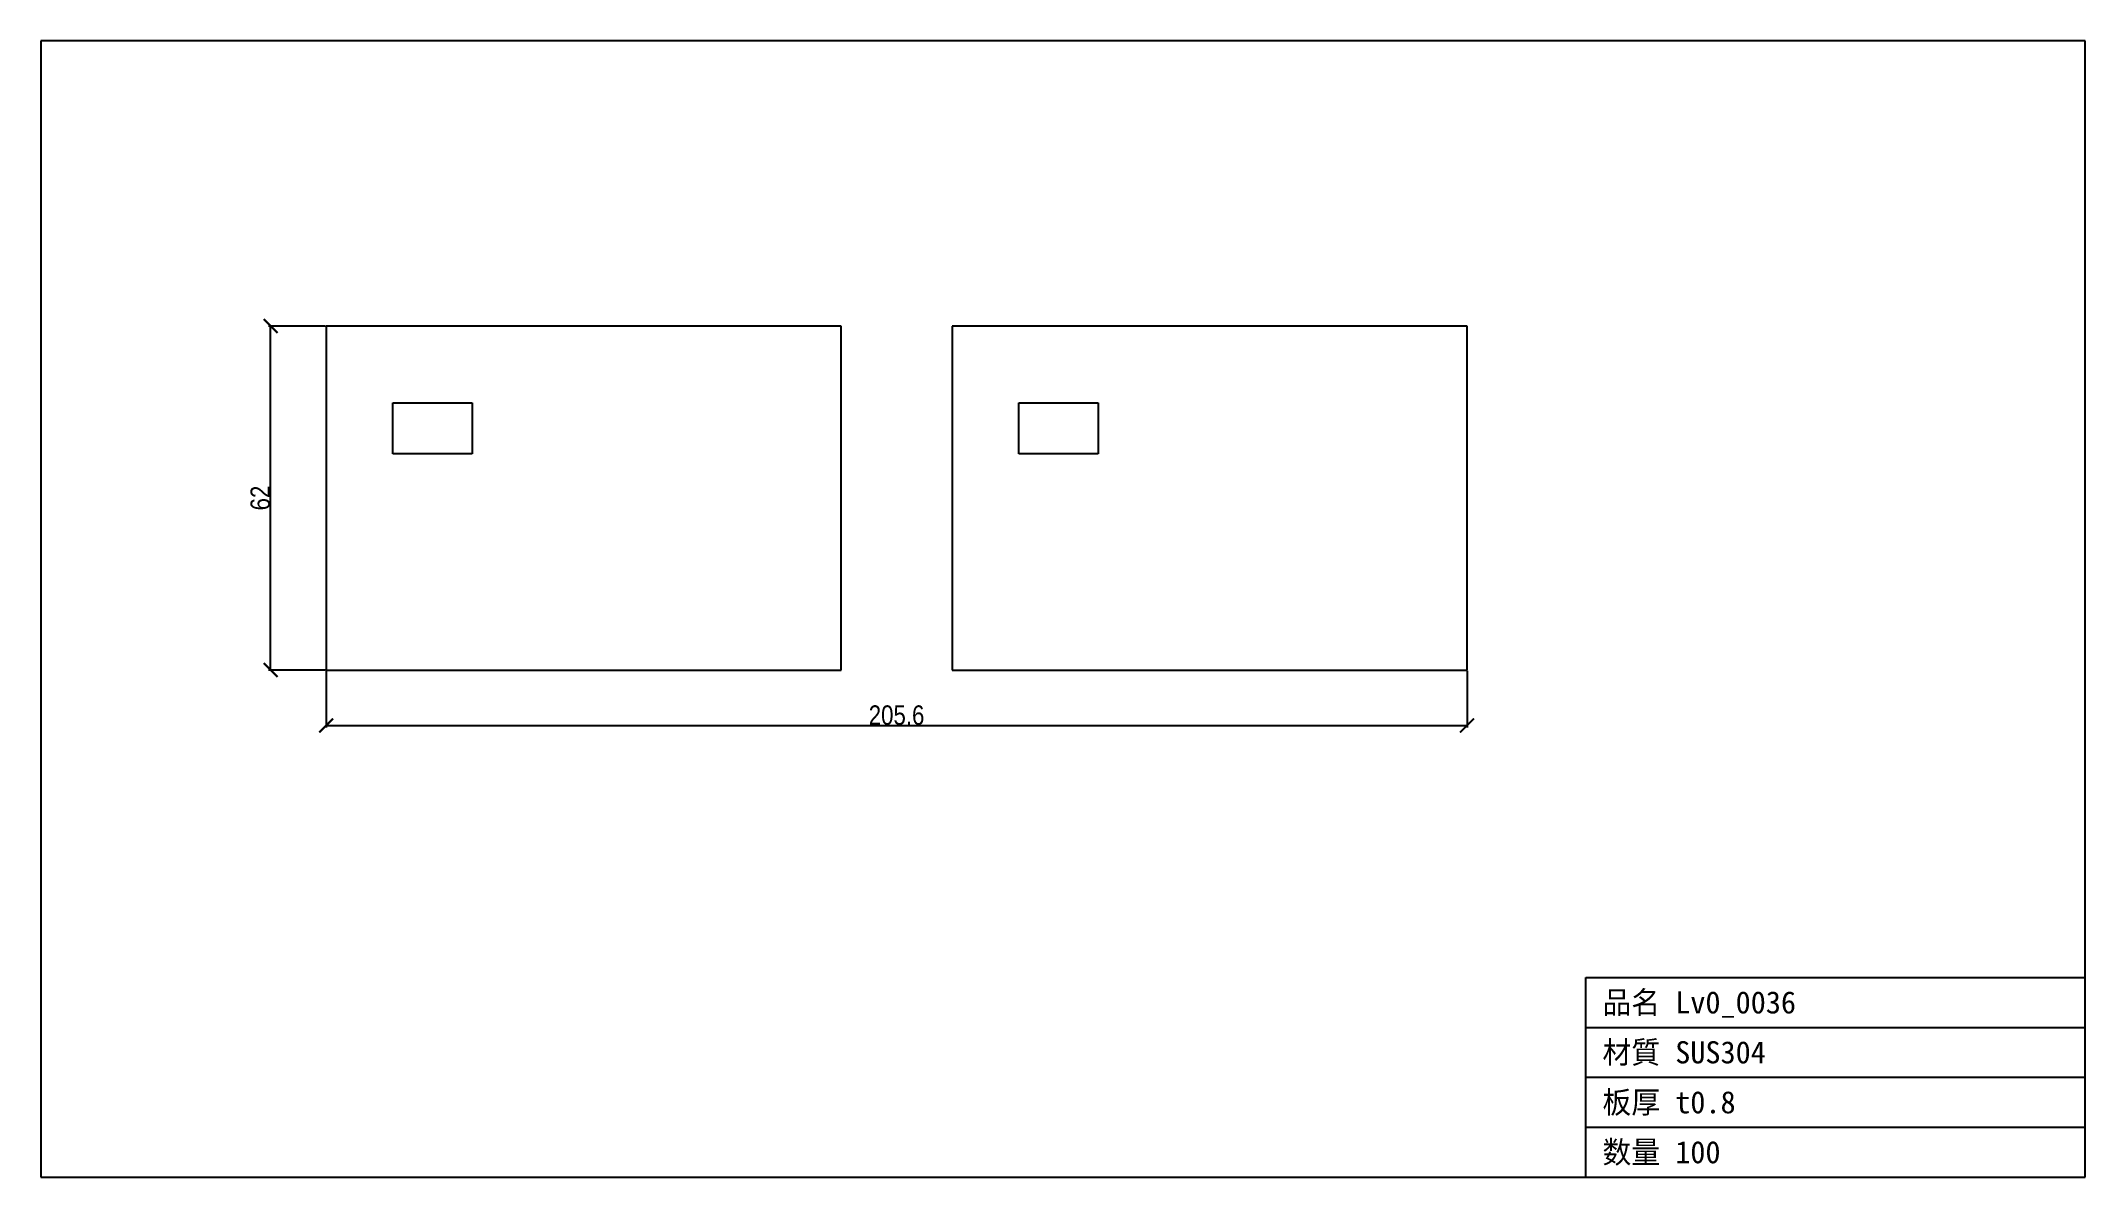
# Model space of a CAD drawing. Header units: millimetres. Extents: x -51 to 317, y -91 to 113.
import ezdxf

# ---------------------------------------------------------------- set-up
doc = ezdxf.new("R2010")
doc.units = ezdxf.units.MM
for name, color, linetype in [('図枠', 7, 'Continuous'), ('外形', 7, 'Continuous'), ('寸法', 7, 'Continuous'), ('文字', 7, 'Continuous')]:
    doc.layers.add(name, color=color, linetype=linetype)
doc.styles.add('OpenSansCondensed-Light', font='OpenSansCondensed-Light.ttf')
doc.dimstyles.new('EZDXF', dxfattribs={"dimtxt": 0.25, "dimasz": 0.175, "dimexe": 0.375, "dimexo": 0.125, "dimgap": 0.1, "dimtad": 1, "dimlfac": 100, "dimzin": 12, "dimdsep": 46, "dimtxsty": 'OpenSansCondensed-Light', "dimblk": 'ARCHTICK', "dimcen": 2.5, "dimazin": 3, "dimtfac": 0.5, "dimtmove": 2, "dimatfit": 3})

# ---------------------------------------------------------------- blocks, each defined once
blk = doc.blocks.new('_ARCHTICK')
at = {"color": 0, "linetype": 'BYBLOCK', "const_width": 0.15}
blk.add_lwpolyline([(-0.5, -0.5), (0.5, 0.5)], dxfattribs=at)

msp = doc.modelspace()

# ---------------------------------------------------------------- linework, layer by layer
at = {"layer": '図枠'}
for p, q in [((317.05, 113.41), (-51.41, 113.41)), ((-51.41, 113.41), (-51.41, -91.41)), ((317.05, -91.41), (317.05, 113.41)), ((227.05, -91.41), (227.05, -55.41)), ((227.05, -55.41), (317.05, -55.41)), ((227.05, -64.41), (317.05, -64.41)), ((227.05, -73.41), (317.05, -73.41)), ((227.05, -82.41), (317.05, -82.41)), ((-51.41, -91.41), (317.05, -91.41))]:
    msp.add_line(p, q, dxfattribs=at)
at = {"layer": '外形'}
for p, q in [((92.82, 62), (0, 62)), ((0, 62), (0, 0)), ((92.82, 0), (92.82, 62)), ((205.64, 62), (112.82, 62)), ((112.82, 62), (112.82, 0)), ((205.64, 0), (205.64, 62)), ((12.04, 38.96), (12.04, 48.18)), ((12.04, 48.18), (26.31, 48.18)), ((26.31, 48.18), (26.31, 38.96)), ((124.86, 38.96), (124.86, 48.18)), ((124.86, 48.18), (139.13, 48.18)), ((139.13, 48.18), (139.13, 38.96)), ((26.31, 38.96), (12.04, 38.96)), ((139.13, 38.96), (124.86, 38.96)), ((0, 0), (92.82, 0)), ((112.82, 0), (205.64, 0))]:
    msp.add_line(p, q, dxfattribs=at)

# ---------------------------------------------------------------- texts
at = {"layer": '文字'}
for s, p in [('品名 Lv0_0036', (230.05, -61.91)), ('材質 SUS304', (230.05, -70.91)), ('板厚 t0.8', (230.05, -79.91)), ('数量 100', (230.05, -88.91))]:
    msp.add_text(s, height=4, dxfattribs=at).set_placement(p)

# ---------------------------------------------------------------- dimensions: what is measured, and where the dimension line sits
at = {"layer": '寸法'}
msp.add_linear_dim(base=(-10, 0), p1=(0, 0), p2=(0, 62), angle=90, dimstyle='EZDXF', override={"dimtxt": 3.5, "dimasz": 2.5, "dimdec": 1, "dimlfac": 1}, dxfattribs=at).render()
msp.add_linear_dim(base=(0, -10), p1=(0, 0), p2=(205.64, 0), dimstyle='EZDXF', override={"dimtxt": 3.5, "dimasz": 2.5, "dimdec": 1, "dimlfac": 1}, dxfattribs=at).render()

doc.saveas('drawing.dxf')
